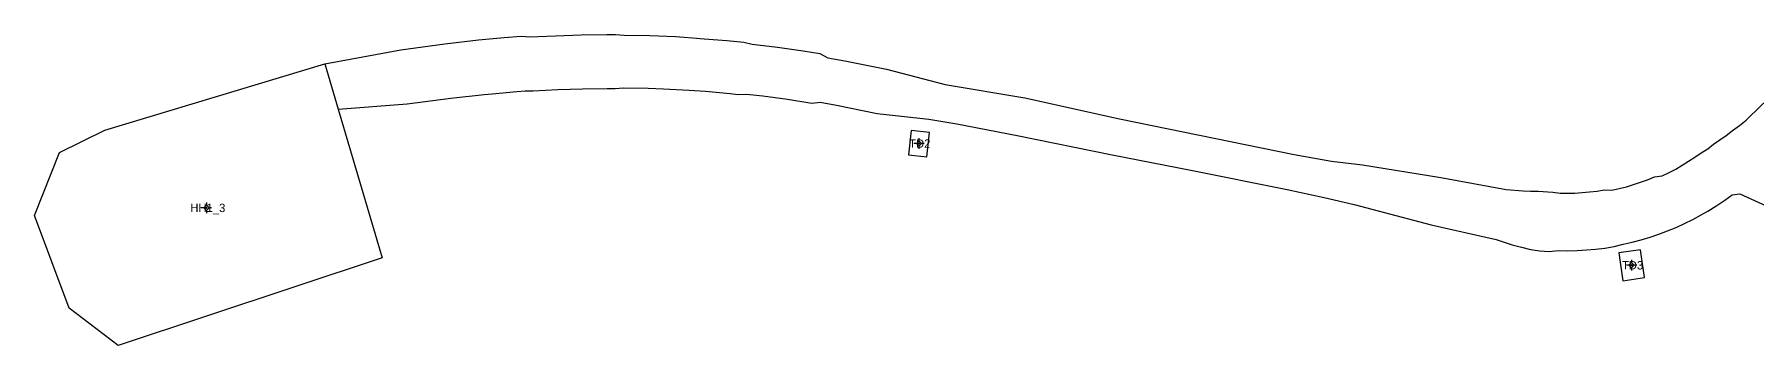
# Model space of a CAD drawing. Extents: x 543554 to 548996, y 1840763 to 1844578.
# Drawn here: x 547611.9 to 548021.6, y 1840962.2 to 1841036.1 of the extents above; entities that cross this region are included whole.
import ezdxf

# ---------------------------------------------------------------- set-up
doc = ezdxf.new("R2010")
doc.units = 0
for name, color, linetype in [('Level 11', 7, 'Continuous'), ('Level 16', 7, 'Continuous'), ('Level 30', 7, 'Continuous')]:
    doc.layers.add(name, color=color, linetype=linetype)

msp = doc.modelspace()

# ---------------------------------------------------------------- linework, layer by layer
at = {"layer": 'Level 11'}
for p, q in [((547821.69, 1841010.19), (547821.06, 1841010.19)), ((547822.31, 1841010.81), (547821.69, 1841010.19)), ((547821.69, 1841010.19), (547822.31, 1841009.56)), ((547822.31, 1841011.44), (547822.31, 1841010.81)), ((547822.94, 1841010.19), (547822.31, 1841010.81)), ((547822.31, 1841009.56), (547822.94, 1841010.19)), ((547822.31, 1841009.56), (547822.31, 1841008.94)), ((547823.56, 1841010.19), (547822.94, 1841010.19)), ((547652.78, 1840996.16), (547652.78, 1840995.53)), ((547652.15, 1840994.91), (547651.53, 1840994.91)), ((547652.78, 1840995.53), (547652.15, 1840994.91)), ((547652.15, 1840994.91), (547652.78, 1840994.28)), ((547653.4, 1840994.91), (547652.78, 1840995.53)), ((547652.78, 1840994.28), (547653.4, 1840994.91)), ((547652.78, 1840994.28), (547652.78, 1840993.66)), ((547654.03, 1840994.91), (547653.4, 1840994.91)), ((547991.23, 1840981.27), (547990.61, 1840981.27)), ((547991.86, 1840981.89), (547991.23, 1840981.27)), ((547991.23, 1840981.27), (547991.86, 1840980.64)), ((547991.86, 1840982.52), (547991.86, 1840981.89)), ((547992.48, 1840981.27), (547991.86, 1840981.89)), ((547991.86, 1840980.64), (547992.48, 1840981.27)), ((547991.86, 1840980.64), (547991.86, 1840980.02)), ((547993.11, 1840981.27), (547992.48, 1840981.27))]:
    msp.add_line(p, q, dxfattribs=at)
for centre in [(547822.31, 1841010.19), (547652.78, 1840994.91), (547991.86, 1840981.27)]:
    msp.add_circle(centre, 0.15, dxfattribs=at)
at = {"layer": 'Level 30'}
msp.add_line((547680.96, 1841029.13), (547684.15, 1841018.33), dxfattribs=at)
for points in [[(547680.96, 1841029.13), (547699.04, 1841032.45), (547709.49, 1841033.91), (547717.52, 1841034.81), (547723.61, 1841035.37), (547727.68, 1841035.68), (547729.74, 1841035.52), (547733.81, 1841035.74), (547739.92, 1841035.98), (547741.96, 1841036.03), (547748.08, 1841036.11), (547750.12, 1841036.1), (547752.16, 1841035.98), (547758.27, 1841035.85), (547764.38, 1841035.59), (547766.42, 1841035.48), (547768.45, 1841035.3), (547771.23, 1841035.11), (547776.57, 1841034.67), (547780.63, 1841034.27), (547782.63, 1841033.8), (547788.69, 1841033.06), (547794.74, 1841032.2), (547798.76, 1841031.56), (547800.66, 1841030.58), (547804.66, 1841029.86), (547814.55, 1841027.89), (547828.54, 1841024.24), (547847.48, 1841021.03), (547870.05, 1841016.1), (547911.59, 1841007.58), (547920.49, 1841006.04), (547927.8, 1841005.17), (547946.45, 1841002.14), (547962.04, 1840999.26), (547966.02, 1840998.96), (547967.81, 1840998.91), (547969.59, 1840998.9), (547973.1, 1840998.65), (547974.85, 1840998.42), (547976.61, 1840998.4), (547978.36, 1840998.43), (547980.12, 1840998.53), (547981.87, 1840998.68), (547983.62, 1840998.9), (547985.36, 1840999.17), (547987.17, 1840999.09), (547988.9, 1840999.48), (547990.62, 1840999.92), (547992.32, 1841000.43), (547994, 1841000.99), (547995.67, 1841001.6), (547997.31, 1841002.27), (547999.15, 1841002.52), (548000.76, 1841003.3), (548002.34, 1841004.14), (548003.9, 1841005.03), (548005.42, 1841005.98), (548006.91, 1841006.97), (548008.37, 1841008.01), (548009.95, 1841008.9), (548011.34, 1841010.04), (548012.86, 1841011.04), (548014.36, 1841012.1), (548015.09, 1841012.65), (548015.89, 1841013.27), (548017.51, 1841014.47), (548019.1, 1841015.71), (548019.67, 1841016.28), (548033.65, 1841029.76)], [(547684.15, 1841018.33), (547694.58, 1840983.01), (547631.77, 1840962.2), (547620.15, 1840971.1), (547611.87, 1840993.12), (547617.85, 1841008.04), (547628.6, 1841013.39), (547680.96, 1841029.13)], [(547684.15, 1841018.33), (547700.51, 1841019.64), (547710.97, 1841020.96), (547718.84, 1841021.84), (547720.79, 1841022.04), (547726.63, 1841022.54), (547728.58, 1841022.68), (547730.54, 1841022.69), (547736.39, 1841023), (547742.25, 1841023.18), (547748.11, 1841023.26), (547750.06, 1841023.25), (547752.02, 1841023.44), (547757.88, 1841023.32), (547761.49, 1841023.18), (547767.64, 1841022.87), (547771.54, 1841022.6), (547777.39, 1841022.08), (547779.33, 1841021.88), (547781.31, 1841021.95), (547785.19, 1841021.49), (547791.01, 1841020.7), (547796.81, 1841019.8), (547798.83, 1841019.99), (547802.69, 1841019.3), (547812.4, 1841017.36), (547824.67, 1841015.96), (547831.34, 1841014.85), (547845.66, 1841012.11), (547868.29, 1841007.47), (547887, 1841003.9), (547909.89, 1840999.24), (547918.72, 1840997.39), (547925.86, 1840995.67), (547944.16, 1840990.88), (547959.62, 1840987.4), (547963.47, 1840986.1), (547965.63, 1840985.58), (547967.79, 1840985.02), (547969.99, 1840984.68), (547972.21, 1840984.51), (547974.45, 1840984.76), (547976.66, 1840984.73), (547978.88, 1840984.78), (547981.09, 1840984.9), (547983.3, 1840985.09), (547985.5, 1840985.36), (547987.68, 1840985.7), (547989.82, 1840986.31), (547991.98, 1840986.79), (547994.11, 1840987.35), (547996.23, 1840987.97), (547998.33, 1840988.67), (548000.4, 1840989.43), (548002.44, 1840990.27), (548006.42, 1840992.18), (548008.37, 1840993.22), (548010.01, 1840994.15), (548012.16, 1840995.48), (548014, 1840996.7), (548015.8, 1840997.98), (548017.6, 1840998.21), (548024.72, 1840994.96)], [(547824.81, 1841012.83), (547820.44, 1841013.31), (547819.81, 1841007.54), (547824.18, 1841007.07), (547824.81, 1841012.83)], [(547994.93, 1840978.35), (547993.93, 1840984.97), (547988.78, 1840984.19), (547989.79, 1840977.56), (547994.93, 1840978.35)]]:
    msp.add_lwpolyline(points, dxfattribs=at)

# ---------------------------------------------------------------- texts
at = {"layer": 'Level 16'}
for s, p in [('TD2', (547819.97, 1841009.19)), ('HH1_3', (547648.96, 1840993.91)), ('TD3', (547989.55, 1840980.27))]:
    msp.add_text(s, height=2, dxfattribs=at).set_placement(p)

doc.saveas('drawing.dxf')
